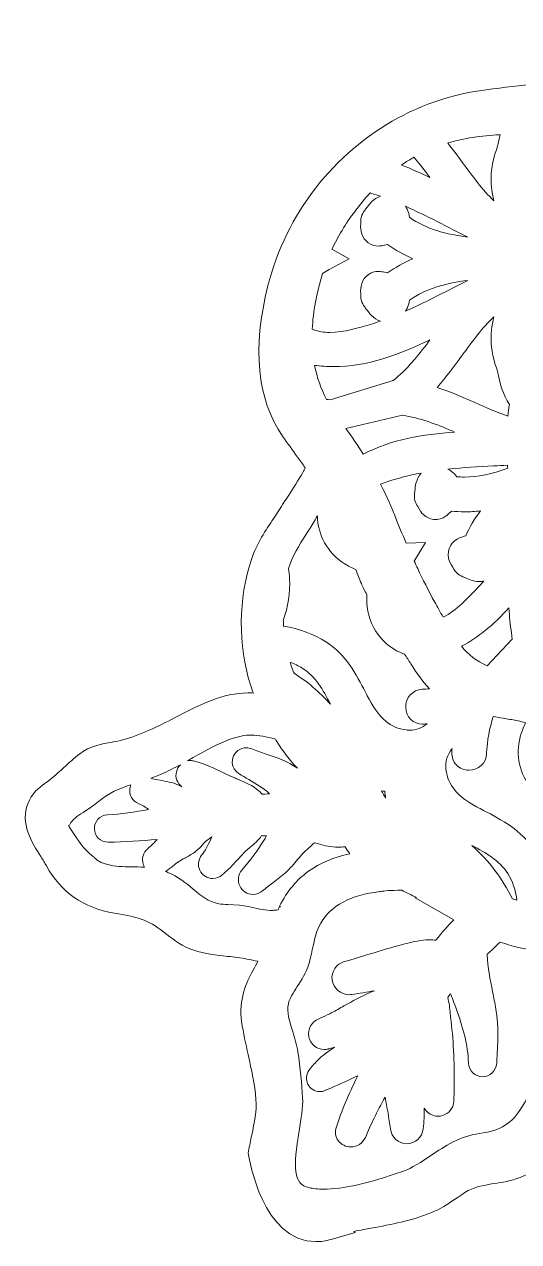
# Model space of a CAD drawing. Extents: x 28 to 2067, y -2033 to -35.
# Drawn here: x 865.8 to 985.3, y -2027.2 to -1732.8 of the extents above; entities that cross this region are included whole.
import ezdxf

# ---------------------------------------------------------------- set-up
doc = ezdxf.new("R2010")
doc.units = 0
doc.header["$MEASUREMENT"] = 0
doc.layers.add('Layer 1', color=7, linetype='Continuous', lineweight=0)

msp = doc.modelspace()

# ---------------------------------------------------------------- linework, layer by layer
at = {"layer": 'Layer 1'}
for points, knots in [([(936.28, -2027.22), (923.34, -2027.22), (920.13, -2007.11), (920, -2006.25), (920, -2006.25), (919.93, -2005.78), (919.93, -2005.78), (919.93, -2005.78), (920.01, -2005.31), (920.01, -2005.31), (920.22, -2004.03), (920.49, -2002.74), (920.75, -2001.49), (921.39, -1998.4), (921.99, -1995.47), (921.78, -1992.82), (921.49, -1989.17), (920.72, -1985.68), (919.9, -1981.99), (919.33, -1979.4), (918.73, -1976.73), (918.32, -1974), (917.55, -1968.74), (919.41, -1964.6), (921.12, -1961.57), (921.52, -1960.85), (921.89, -1960.12), (922.23, -1959.37), (921.38, -1959.24), (920.51, -1959.06), (919.61, -1958.86), (918.16, -1958.56), (916.56, -1958.39), (914.88, -1958.21), (912.19, -1957.92), (909.41, -1957.62), (906.76, -1956.74), (903.95, -1955.8), (902.15, -1954.4), (900.25, -1952.92), (900.25, -1952.92), (899.5, -1952.34), (899.5, -1952.34), (895.58, -1949.3), (892.84, -1948.61), (887.54, -1947.75), (880.09, -1946.53), (874.57, -1942.69), (871.14, -1936.34), (870.76, -1935.65), (870.27, -1934.88), (869.75, -1934.06), (868.66, -1932.35), (867.42, -1930.41), (866.68, -1928.31), (865.8, -1925.86), (865.77, -1923.51), (866.6, -1921.35), (867.59, -1918.69), (869.26, -1917.47), (870.74, -1916.4), (870.99, -1916.22), (871.24, -1916.03), (871.51, -1915.83), (872.76, -1914.89), (873.95, -1913.79), (875.22, -1912.63), (876.47, -1911.47), (877.77, -1910.28), (879.16, -1909.22), (881.64, -1907.32), (884.49, -1906.82), (886.99, -1906.38), (887.92, -1906.21), (888.79, -1906.06), (889.6, -1905.85), (893.97, -1904.68), (898.11, -1902.56), (902.12, -1900.52), (902.12, -1900.52), (903.35, -1899.89), (903.35, -1899.89), (908.26, -1897.35), (913.84, -1894.48), (919.83, -1894.48), (920.27, -1894.48), (920.71, -1894.5), (921.15, -1894.53), (920.9, -1893.86), (920.67, -1893.2), (920.46, -1892.54), (917.42, -1883.12), (917.5, -1871.49), (920.67, -1862.2), (922.03, -1858.27), (924.1, -1855.19), (926.1, -1852.2), (926.91, -1851), (927.75, -1849.75), (928.52, -1848.47), (928.86, -1847.94), (929.26, -1847.32), (929.71, -1846.63), (930.74, -1845.05), (932.03, -1843.08), (933.11, -1841.14), (933.33, -1840.75), (933.53, -1840.39), (933.71, -1840.05), (933.09, -1839.18), (932.46, -1838.31), (931.83, -1837.44), (930.62, -1835.77), (929.41, -1834.1), (928.22, -1832.39), (922.04, -1823.4), (920.85, -1811.15), (924.69, -1795.97), (929.1, -1778.64), (940.57, -1763.85), (956.18, -1755.41), (962.36, -1752.06), (968.98, -1749.85), (975.85, -1748.84), (984.63, -1747.56), (992.18, -1746.93), (998.94, -1746.93), (1004.38, -1746.93), (1009.27, -1747.35), (1013.47, -1748.19), (1015.44, -1748.58), (1017.45, -1748.96), (1019.5, -1749.34), (1020.49, -1749.53), (1021.48, -1749.72), (1022.48, -1749.91), (1023.71, -1749.14), (1024.94, -1748.37), (1026.18, -1747.59), (1036.8, -1740.92), (1047.77, -1734.02), (1060.94, -1733.3), (1060.94, -1733.3), (1061.97, -1733.24), (1061.97, -1733.24), (1066.13, -1733.01), (1070.44, -1732.78), (1074.77, -1732.78), (1086.23, -1732.78), (1094.55, -1734.47), (1101.77, -1738.25), (1112.38, -1743.83), (1118.37, -1754.37), (1119.6, -1769.6), (1132.9, -1772.05), (1148.95, -1777.14), (1158.9, -1793.14), (1160.75, -1796.11), (1162.79, -1799.16), (1164.77, -1802.1), (1173.6, -1815.25), (1182.73, -1828.85), (1181.99, -1845.83), (1181.26, -1862.21), (1177.84, -1885.88), (1165.66, -1905.91), (1165.7, -1906.36), (1165.68, -1906.82), (1165.58, -1907.29), (1165.28, -1908.68), (1164.94, -1910.07), (1164.56, -1911.5), (1169.82, -1911.78), (1175.38, -1913.78), (1180.74, -1917.33), (1182.66, -1918.6), (1184.77, -1919.68), (1187.02, -1920.82), (1192.67, -1923.71), (1198.53, -1926.7), (1201.63, -1933.04), (1204.29, -1938.48), (1205.76, -1942.66), (1206.88, -1947.94), (1207.46, -1950.58), (1208.58, -1952.89), (1209.76, -1955.33), (1210.3, -1956.44), (1210.86, -1957.6), (1211.39, -1958.82), (1212.99, -1962.5), (1213.17, -1966.05), (1213.35, -1969.49), (1213.4, -1970.3), (1213.44, -1971.12), (1213.5, -1971.95), (1213.55, -1972.66), (1213.62, -1973.37), (1213.69, -1974.09), (1214.02, -1977.45), (1214.4, -1981.25), (1212.98, -1984.83), (1211.8, -1987.82), (1209.06, -1991.4), (1202.74, -1991.4), (1202.74, -1991.4), (1202.74, -1991.4), (1202.74, -1991.4), (1200.21, -1991.4), (1197.57, -1990.85), (1195.25, -1990.37), (1195.25, -1990.37), (1194.34, -1990.18), (1194.34, -1990.18), (1191.28, -1989.57), (1188.81, -1988.26), (1186.64, -1987.1), (1184.16, -1985.78), (1182.02, -1984.65), (1179.16, -1984.44), (1172.63, -1983.96), (1168.22, -1983.26), (1162.24, -1980.72), (1159.51, -1979.57), (1157.02, -1978.22), (1154.61, -1976.91), (1153.57, -1976.34), (1152.52, -1975.77), (1151.44, -1975.21), (1149.9, -1974.42), (1148.54, -1974.38), (1146.81, -1974.34), (1145.19, -1974.29), (1143.35, -1974.24), (1141.25, -1973.53), (1139.4, -1972.92), (1137.92, -1971.93), (1136.8, -1970.57), (1136.76, -1970.64), (1136.72, -1970.71), (1136.68, -1970.78), (1134.2, -1975.16), (1130.54, -1980.57), (1124.18, -1983.55), (1117.73, -1986.54), (1110.34, -1988.06), (1102.21, -1988.06), (1099.62, -1988.06), (1096.94, -1987.9), (1094.24, -1987.59), (1093.06, -1987.45), (1091.9, -1987.3), (1090.75, -1987.15), (1087.13, -1986.67), (1083.71, -1986.22), (1080.22, -1986.22), (1079.68, -1986.22), (1079.13, -1986.23), (1078.58, -1986.26), (1076.88, -1986.33), (1075.13, -1986.48), (1073.42, -1986.61), (1070.75, -1986.83), (1067.98, -1987.05), (1065.2, -1987.05), (1063.71, -1987.05), (1062.33, -1986.99), (1061.01, -1986.86), (1055.19, -1986.26), (1049.32, -1985.36), (1044.27, -1984.56), (1044.27, -1984.56), (1022.23, -1982.16), (1022.23, -1982.16), (1022.23, -1982.16), (1022.23, -1981.27), (1022.23, -1981.27), (1018.7, -1980.5), (1015.58, -1979.43), (1012.81, -1978.03), (1010.8, -1984.8), (1006.49, -1990.19), (1002.91, -1993.74), (1000.65, -1995.97), (998.97, -1998.32), (997.18, -2000.8), (996.09, -2002.31), (994.97, -2003.87), (993.67, -2005.47), (990.3, -2009.64), (987.13, -2011.66), (982.39, -2012.66), (981.33, -2012.87), (980.32, -2013.03), (979.34, -2013.19), (976.6, -2013.63), (974.44, -2013.97), (972.3, -2015.34), (971.67, -2015.75), (971.06, -2016.17), (970.46, -2016.58), (968.78, -2017.73), (967.04, -2018.91), (964.97, -2019.86), (960.27, -2021.97), (955.37, -2022.88), (950.63, -2023.77), (950.63, -2023.77), (949.17, -2024.04), (949.17, -2024.04), (949.17, -2024.04), (947.84, -2024.3), (947.84, -2024.3), (947.06, -2024.45), (946.26, -2024.6), (945.43, -2024.76), (945.43, -2024.76), (945.79, -2025.02), (945.79, -2025.02), (945.79, -2025.02), (939.94, -2026.69), (939.94, -2026.69), (938.7, -2027.04), (937.47, -2027.22), (936.28, -2027.22)], [0, 0, 0, 0, 1, 1, 1, 2, 2, 2, 3, 3, 3, 4, 4, 4, 5, 5, 5, 6, 6, 6, 7, 7, 7, 8, 8, 8, 9, 9, 9, 10, 10, 10, 11, 11, 11, 12, 12, 12, 13, 13, 13, 14, 14, 14, 15, 15, 15, 16, 16, 16, 17, 17, 17, 18, 18, 18, 19, 19, 19, 20, 20, 20, 21, 21, 21, 22, 22, 22, 23, 23, 23, 24, 24, 24, 25, 25, 25, 26, 26, 26, 27, 27, 27, 28, 28, 28, 29, 29, 29, 30, 30, 30, 31, 31, 31, 32, 32, 32, 33, 33, 33, 34, 34, 34, 35, 35, 35, 36, 36, 36, 37, 37, 37, 38, 38, 38, 39, 39, 39, 40, 40, 40, 41, 41, 41, 42, 42, 42, 43, 43, 43, 44, 44, 44, 45, 45, 45, 46, 46, 46, 47, 47, 47, 48, 48, 48, 49, 49, 49, 50, 50, 50, 51, 51, 51, 52, 52, 52, 53, 53, 53, 54, 54, 54, 55, 55, 55, 56, 56, 56, 57, 57, 57, 58, 58, 58, 59, 59, 59, 60, 60, 60, 61, 61, 61, 62, 62, 62, 63, 63, 63, 64, 64, 64, 65, 65, 65, 66, 66, 66, 67, 67, 67, 68, 68, 68, 69, 69, 69, 70, 70, 70, 71, 71, 71, 72, 72, 72, 73, 73, 73, 74, 74, 74, 75, 75, 75, 76, 76, 76, 77, 77, 77, 78, 78, 78, 79, 79, 79, 80, 80, 80, 81, 81, 81, 82, 82, 82, 83, 83, 83, 84, 84, 84, 85, 85, 85, 86, 86, 86, 87, 87, 87, 88, 88, 88, 89, 89, 89, 90, 90, 90, 91, 91, 91, 92, 92, 92, 93, 93, 93, 94, 94, 94, 95, 95, 95, 96, 96, 96, 97, 97, 97, 98, 98, 98, 99, 99, 99, 100, 100, 100, 101, 101, 101, 102, 102, 102, 103, 103, 103, 104, 104, 104, 105, 105, 105, 106, 106, 106, 107, 107, 107, 108, 108, 108, 108]), ([(968.17, -1761.47), (969.38, -1763), (970.53, -1764.57), (971.65, -1766.11), (974.15, -1769.51), (976.56, -1772.81), (979.32, -1775.45), (978.18, -1771.12), (978.48, -1766.65), (980.23, -1762.28), (980.37, -1761.32), (980.56, -1760.38), (980.81, -1759.47), (976.29, -1759.75), (972.16, -1760.3), (968.17, -1761.47)], [0, 0, 0, 0, 1, 1, 1, 2, 2, 2, 3, 3, 3, 4, 4, 4, 5, 5, 5, 5]), ([(956.99, -1766.82), (959.31, -1767.72), (961.6, -1768.74), (963.86, -1769.83), (963.86, -1769.83), (963.44, -1769.27), (963.44, -1769.27), (962.15, -1767.56), (961.03, -1766.16), (959.97, -1764.93), (959.51, -1765.18), (959.07, -1765.45), (958.63, -1765.73), (958.08, -1766.08), (957.53, -1766.44), (956.99, -1766.82)], [0, 0, 0, 0, 1, 1, 1, 2, 2, 2, 3, 3, 3, 4, 4, 4, 5, 5, 5, 5]), ([(935.39, -1806.51), (935.52, -1806.57), (935.67, -1806.62), (935.81, -1806.68), (936.94, -1807.09), (938.19, -1807.3), (939.65, -1807.3), (943.07, -1807.3), (946.9, -1806.13), (949.7, -1805.28), (950.44, -1805.06), (951.18, -1804.81), (951.92, -1804.56), (950.13, -1804.03), (949.03, -1802.48), (948.39, -1801.57), (948.28, -1801.41), (948.17, -1801.27), (948.07, -1801.14), (947.33, -1800.2), (947, -1799.06), (947.13, -1797.94), (947.05, -1797.08), (947.13, -1796.26), (947.37, -1795.5), (947.94, -1793.7), (949.53, -1792.54), (951.43, -1792.54), (951.69, -1792.54), (951.96, -1792.56), (952.23, -1792.61), (952.65, -1792.68), (953.12, -1792.78), (953.63, -1792.92), (955.48, -1791.57), (957.51, -1790.42), (959.75, -1789.47), (957.51, -1788.52), (955.48, -1787.37), (953.63, -1786.02), (953.12, -1786.16), (952.65, -1786.26), (952.23, -1786.33), (951.96, -1786.38), (951.69, -1786.4), (951.43, -1786.4), (949.53, -1786.4), (947.94, -1785.24), (947.37, -1783.44), (947.13, -1782.68), (947.05, -1781.86), (947.13, -1781), (947, -1779.89), (947.33, -1778.74), (948.07, -1777.8), (948.17, -1777.68), (948.28, -1777.53), (948.39, -1777.37), (949.03, -1776.46), (950.13, -1774.91), (951.92, -1774.38), (951.18, -1774.13), (950.44, -1773.89), (949.7, -1773.66), (949.6, -1773.63), (949.49, -1773.6), (949.39, -1773.56), (946.84, -1776.33), (944.51, -1779.44), (942.59, -1782.63), (941.69, -1784.13), (940.88, -1785.66), (940.16, -1787.19), (940.16, -1787.19), (944.36, -1789.47), (944.36, -1789.47), (944.36, -1789.47), (939.51, -1792.11), (939.51, -1792.11), (938.96, -1792.41), (938.42, -1792.72), (937.89, -1793.04), (936.43, -1797.81), (935.59, -1802.32), (935.39, -1806.51)], [0, 0, 0, 0, 1, 1, 1, 2, 2, 2, 3, 3, 3, 4, 4, 4, 5, 5, 5, 6, 6, 6, 7, 7, 7, 8, 8, 8, 9, 9, 9, 10, 10, 10, 11, 11, 11, 12, 12, 12, 13, 13, 13, 14, 14, 14, 15, 15, 15, 16, 16, 16, 17, 17, 17, 18, 18, 18, 19, 19, 19, 20, 20, 20, 21, 21, 21, 22, 22, 22, 23, 23, 23, 24, 24, 24, 25, 25, 25, 26, 26, 26, 27, 27, 27, 28, 28, 28, 28]), ([(958.89, -1779.44), (962.92, -1782.28), (967.9, -1783.62), (973, -1784.22), (971.29, -1783.37), (969.6, -1782.51), (967.92, -1781.65), (964.66, -1779.99), (961.34, -1778.3), (957.95, -1776.79), (958.14, -1777.08), (958.31, -1777.38), (958.44, -1777.71), (958.68, -1778.27), (958.83, -1778.85), (958.89, -1779.44)], [0, 0, 0, 0, 1, 1, 1, 2, 2, 2, 3, 3, 3, 4, 4, 4, 5, 5, 5, 5]), ([(958.89, -1799.5), (958.83, -1800.09), (958.68, -1800.68), (958.44, -1801.24), (958.31, -1801.56), (958.14, -1801.86), (957.95, -1802.15), (961.34, -1800.65), (964.66, -1798.95), (967.92, -1797.29), (969.6, -1796.43), (971.29, -1795.57), (973, -1794.73), (967.89, -1795.33), (962.92, -1796.66), (958.89, -1799.5)], [0, 0, 0, 0, 1, 1, 1, 2, 2, 2, 3, 3, 3, 4, 4, 4, 5, 5, 5, 5]), ([(965.59, -1820.58), (968.71, -1821.62), (971.75, -1822.96), (974.72, -1824.27), (977.45, -1825.47), (980.07, -1826.62), (982.67, -1827.52), (982.78, -1826.61), (982.91, -1825.69), (983.07, -1824.74), (981.61, -1822.33), (980.66, -1819.62), (980.23, -1816.66), (978.48, -1812.29), (978.18, -1807.83), (979.31, -1803.49), (976.57, -1806.13), (974.15, -1809.43), (971.66, -1812.83), (969.74, -1815.45), (967.77, -1818.13), (965.59, -1820.58)], [0, 0, 0, 0, 1, 1, 1, 2, 2, 2, 3, 3, 3, 4, 4, 4, 5, 5, 5, 6, 6, 6, 7, 7, 7, 7]), ([(938.86, -1823.52), (939.14, -1823.54), (939.42, -1823.56), (939.69, -1823.57), (939.69, -1823.57), (954.96, -1818.94), (954.96, -1818.94), (958.25, -1816.32), (961.09, -1812.79), (963.44, -1809.67), (963.44, -1809.67), (963.86, -1809.11), (963.86, -1809.11), (956.45, -1812.68), (948.76, -1815.56), (940.47, -1815.56), (938.96, -1815.56), (937.45, -1815.46), (935.96, -1815.27), (936.54, -1818.19), (937.51, -1820.95), (938.86, -1823.52)], [0, 0, 0, 0, 1, 1, 1, 2, 2, 2, 3, 3, 3, 4, 4, 4, 5, 5, 5, 6, 6, 6, 7, 7, 7, 7]), ([(943.54, -1830.51), (945.07, -1832.64), (946.45, -1834.71), (947.74, -1836.74), (954.56, -1833.19), (962.15, -1831.96), (969.83, -1831.39), (969.83, -1831.39), (969.19, -1831.11), (969.19, -1831.11), (965.58, -1829.58), (961.37, -1827.95), (957.21, -1827.32), (957.21, -1827.32), (943.54, -1830.51), (943.54, -1830.51)], [0, 0, 0, 0, 1, 1, 1, 2, 2, 2, 3, 3, 3, 4, 4, 4, 5, 5, 5, 5]), ([(970.33, -1842.19), (970.95, -1842.25), (971.58, -1842.28), (972.22, -1842.28), (975.43, -1842.28), (978.86, -1841.58), (982.7, -1840.15), (982.66, -1839.9), (982.63, -1839.66), (982.59, -1839.42), (981.48, -1839.48), (980.37, -1839.54), (979.26, -1839.59), (975.61, -1839.78), (971.88, -1839.98), (968.19, -1840.37), (968.5, -1840.52), (968.8, -1840.7), (969.08, -1840.91), (969.56, -1841.28), (969.98, -1841.71), (970.33, -1842.19)], [0, 0, 0, 0, 1, 1, 1, 2, 2, 2, 3, 3, 3, 4, 4, 4, 5, 5, 5, 6, 6, 6, 7, 7, 7, 7]), ([(960.03, -1862.61), (960.31, -1863.22), (960.6, -1863.83), (960.89, -1864.43), (962.11, -1867.04), (963.46, -1869.68), (965, -1872.52), (965.63, -1873.68), (966.32, -1874.9), (967.08, -1876.21), (970.25, -1874.55), (973.1, -1871.5), (975.29, -1869.17), (975.81, -1868.61), (976.33, -1868.03), (976.86, -1867.43), (976.49, -1867.51), (976.12, -1867.56), (975.73, -1867.56), (974.36, -1867.56), (973.17, -1867.01), (972.29, -1866.61), (972.12, -1866.53), (971.96, -1866.45), (971.81, -1866.39), (970.7, -1865.95), (969.84, -1865.13), (969.39, -1864.1), (968.89, -1863.39), (968.55, -1862.64), (968.38, -1861.86), (967.91, -1859.73), (969.05, -1857.7), (971.14, -1856.93), (971.54, -1856.78), (972, -1856.63), (972.51, -1856.49), (973.44, -1854.4), (974.62, -1852.39), (976.1, -1850.45), (974.78, -1850.61), (973.48, -1850.69), (972.2, -1850.69), (971.15, -1850.69), (970.1, -1850.64), (969.07, -1850.52), (968.7, -1850.9), (968.33, -1851.22), (968, -1851.49), (967.2, -1852.17), (966.2, -1852.54), (965.19, -1852.54), (964.15, -1852.54), (963.14, -1852.14), (962.35, -1851.42), (961.77, -1850.89), (961.28, -1850.21), (960.92, -1849.43), (960.26, -1848.53), (959.97, -1847.37), (960.14, -1846.18), (960.17, -1846.02), (960.18, -1845.84), (960.2, -1845.65), (960.3, -1844.6), (960.48, -1842.66), (961.76, -1841.3), (961, -1841.45), (960.24, -1841.61), (959.48, -1841.78), (956.8, -1842.41), (954.2, -1843.06), (951.91, -1844.02), (952.77, -1845.67), (953.54, -1847.28), (954.25, -1848.9), (954.25, -1848.9), (954.65, -1849.84), (954.65, -1849.84), (954.93, -1850.51), (955.21, -1851.19), (955.48, -1851.86), (956.33, -1854.05), (957.19, -1856.16), (958.1, -1858.27), (958.1, -1858.27), (962.75, -1858.15), (962.75, -1858.15), (962.75, -1858.15), (960.03, -1862.61), (960.03, -1862.61)], [0, 0, 0, 0, 1, 1, 1, 2, 2, 2, 3, 3, 3, 4, 4, 4, 5, 5, 5, 6, 6, 6, 7, 7, 7, 8, 8, 8, 9, 9, 9, 10, 10, 10, 11, 11, 11, 12, 12, 12, 13, 13, 13, 14, 14, 14, 15, 15, 15, 16, 16, 16, 17, 17, 17, 18, 18, 18, 19, 19, 19, 20, 20, 20, 21, 21, 21, 22, 22, 22, 23, 23, 23, 24, 24, 24, 25, 25, 25, 26, 26, 26, 27, 27, 27, 28, 28, 28, 29, 29, 29, 30, 30, 30, 30]), ([(928.47, -1878.35), (932.27, -1878.98), (935.67, -1880.25), (938.82, -1882.23), (943.5, -1885.17), (946.03, -1890.05), (948.26, -1894.35), (948.56, -1894.92), (948.85, -1895.48), (949.14, -1896.03), (951.64, -1900.73), (954.33, -1902.95), (958.13, -1903.46), (958.42, -1903.5), (958.7, -1903.52), (958.98, -1903.52), (960.56, -1903.52), (961.99, -1902.91), (963.2, -1901.98), (962.89, -1902), (962.59, -1902.02), (962.29, -1902.03), (962.29, -1902.03), (962.07, -1902.04), (962.07, -1902.04), (959.8, -1902.04), (958.04, -1900.3), (957.99, -1898), (957.93, -1895.66), (959.7, -1893.73), (962.01, -1893.62), (962.59, -1893.59), (963.17, -1893.55), (963.74, -1893.5), (961.92, -1891.63), (960.55, -1889.51), (959.22, -1887.44), (958.73, -1886.67), (958.23, -1885.9), (957.71, -1885.14), (957.71, -1885.14), (957.7, -1885.13), (957.7, -1885.13), (952.43, -1883.22), (948.82, -1878.32), (948.58, -1872.6), (948.55, -1872), (948.55, -1871.39), (948.58, -1870.77), (948.07, -1869.77), (947.65, -1868.88), (947.27, -1868.01), (946.8, -1866.87), (946.35, -1865.77), (945.92, -1864.67), (944.95, -1864.25), (944.04, -1863.77), (943.15, -1863.2), (939.02, -1860.58), (936.72, -1856.2), (936.64, -1851.69), (935.95, -1852.93), (935.23, -1854.09), (934.65, -1854.99), (934.65, -1854.99), (933.94, -1856.1), (933.94, -1856.1), (932.2, -1858.82), (930.55, -1861.39), (929.65, -1864.37), (929.81, -1865.21), (929.9, -1866.02), (929.93, -1866.83), (930.06, -1870.29), (929.55, -1873.61), (928.39, -1876.97), (928.41, -1877.44), (928.44, -1877.9), (928.47, -1878.35)], [0, 0, 0, 0, 1, 1, 1, 2, 2, 2, 3, 3, 3, 4, 4, 4, 5, 5, 5, 6, 6, 6, 7, 7, 7, 8, 8, 8, 9, 9, 9, 10, 10, 10, 11, 11, 11, 12, 12, 12, 13, 13, 13, 14, 14, 14, 15, 15, 15, 16, 16, 16, 17, 17, 17, 18, 18, 18, 19, 19, 19, 20, 20, 20, 21, 21, 21, 22, 22, 22, 23, 23, 23, 24, 24, 24, 25, 25, 25, 26, 26, 26, 26]), ([(971.49, -1883.2), (973.19, -1885.3), (975.08, -1886.73), (977.7, -1887.94), (977.7, -1887.94), (983.77, -1881.47), (983.77, -1881.47), (983.77, -1881.47), (983.69, -1880.88), (983.69, -1880.88), (983.64, -1880.59), (983.6, -1880.31), (983.57, -1880.01), (983.28, -1878.06), (983.08, -1876.06), (982.95, -1873.9), (979.28, -1878.01), (975.57, -1881.02), (971.49, -1883.2)], [0, 0, 0, 0, 1, 1, 1, 2, 2, 2, 3, 3, 3, 4, 4, 4, 5, 5, 5, 6, 6, 6, 6]), ([(930.98, -1889.7), (934.18, -1891.74), (937.06, -1894.18), (939.79, -1897.2), (937.97, -1893.75), (936.2, -1890.52), (932.99, -1888.51), (932.08, -1887.93), (931.11, -1887.47), (930.06, -1887.1), (930.24, -1887.69), (930.42, -1888.24), (930.62, -1888.78), (930.73, -1889.07), (930.85, -1889.38), (930.98, -1889.7)], [0, 0, 0, 0, 1, 1, 1, 2, 2, 2, 3, 3, 3, 4, 4, 4, 5, 5, 5, 5]), ([(1014.97, -1944.79), (1016.68, -1944.96), (1018.15, -1945.08), (1019.69, -1945.08), (1020.49, -1945.08), (1021.25, -1945.05), (1021.98, -1944.97), (1024.16, -1944.78), (1026.3, -1944.63), (1028.44, -1944.51), (1028.41, -1944.43), (1028.38, -1944.35), (1028.36, -1944.27), (1027.82, -1942.45), (1028.53, -1940.54), (1030.12, -1939.52), (1031.44, -1938.67), (1032.68, -1937.75), (1033.84, -1936.77), (1031.2, -1935.37), (1028.97, -1933.92), (1027.11, -1932.4), (1024.9, -1933.79), (1022.35, -1934.54), (1019.71, -1934.54), (1014.95, -1934.54), (1010.57, -1932.1), (1007.98, -1928.03), (1006.76, -1926.12), (1005.88, -1924.05), (1005.32, -1921.78), (1003.36, -1922.34), (1001.43, -1922.62), (999.47, -1922.62), (999.17, -1922.62), (998.88, -1922.61), (998.58, -1922.6), (993.98, -1922.41), (989.93, -1920.12), (987.46, -1916.33), (984.96, -1912.51), (984.51, -1907.83), (986.2, -1903.51), (986.44, -1902.9), (986.69, -1902.31), (986.96, -1901.71), (986.8, -1901.67), (986.64, -1901.63), (986.49, -1901.59), (985.89, -1901.44), (985.31, -1901.28), (984.75, -1901.17), (983.72, -1900.98), (982.64, -1900.79), (981.54, -1900.61), (980.76, -1900.48), (979.96, -1900.34), (979.16, -1900.2), (978.25, -1903.02), (977.71, -1906.02), (977.56, -1909.17), (977.44, -1911.46), (975.61, -1913.19), (973.29, -1913.19), (972.13, -1913.19), (971.02, -1912.73), (970.25, -1911.92), (969.48, -1911.12), (969.09, -1910.04), (969.15, -1908.89), (969.16, -1908.57), (969.18, -1908.26), (969.2, -1907.95), (968.1, -1909.37), (967.46, -1911.1), (967.72, -1913.05), (968.23, -1916.85), (970.45, -1919.54), (975.15, -1922.04), (975.7, -1922.33), (976.26, -1922.62), (976.83, -1922.92), (981.13, -1925.15), (986.01, -1927.68), (988.95, -1932.35), (991.02, -1935.66), (992.33, -1939.25), (992.92, -1943.25), (996.35, -1941.89), (999.78, -1941.23), (1003.32, -1941.23), (1003.66, -1941.23), (1004, -1941.23), (1004.35, -1941.25), (1008.48, -1941.4), (1012.15, -1943.15), (1014.97, -1944.79)], [0, 0, 0, 0, 1, 1, 1, 2, 2, 2, 3, 3, 3, 4, 4, 4, 5, 5, 5, 6, 6, 6, 7, 7, 7, 8, 8, 8, 9, 9, 9, 10, 10, 10, 11, 11, 11, 12, 12, 12, 13, 13, 13, 14, 14, 14, 15, 15, 15, 16, 16, 16, 17, 17, 17, 18, 18, 18, 19, 19, 19, 20, 20, 20, 21, 21, 21, 22, 22, 22, 23, 23, 23, 24, 24, 24, 25, 25, 25, 26, 26, 26, 27, 27, 27, 28, 28, 28, 29, 29, 29, 30, 30, 30, 31, 31, 31, 32, 32, 32, 32]), ([(905.95, -1910.85), (906.26, -1910.85), (906.58, -1910.9), (906.89, -1910.98), (909.45, -1911.66), (911.74, -1912.76), (913.96, -1913.81), (913.96, -1913.81), (914.26, -1913.96), (914.26, -1913.96), (914.94, -1914.28), (915.61, -1914.6), (916.29, -1914.9), (916.64, -1915.06), (917.01, -1915.21), (917.39, -1915.37), (919.07, -1916.08), (920.97, -1916.88), (922.56, -1918.26), (922.83, -1918.5), (923.08, -1918.74), (923.3, -1918.98), (923.3, -1918.98), (924.49, -1918.92), (925.04, -1918.9), (924.99, -1918.85), (924.94, -1918.8), (924.89, -1918.75), (923.58, -1917.51), (921.86, -1916.5), (920.04, -1915.44), (919.22, -1914.95), (918.4, -1914.48), (917.62, -1913.98), (916.36, -1913.2), (915.77, -1911.68), (916.18, -1910.23), (916.6, -1908.77), (917.94, -1907.76), (919.45, -1907.76), (919.9, -1907.76), (920.34, -1907.84), (920.76, -1908.01), (921.86, -1908.49), (923.02, -1908.87), (924.24, -1909.28), (926.8, -1910.13), (929.44, -1911.02), (931.79, -1912.7), (931.79, -1912.7), (931.79, -1912.71), (931.8, -1912.71), (930.04, -1910.74), (928.26, -1908.68), (926.83, -1906.21), (926.73, -1906.05), (926.64, -1905.88), (926.54, -1905.71), (924.2, -1905.05), (922.47, -1904.69), (920.69, -1904.69), (919.05, -1904.69), (917.42, -1905.01), (915.56, -1905.69), (912.49, -1906.8), (909.62, -1908.42), (906.58, -1910.14), (906.11, -1910.41), (905.63, -1910.68), (905.15, -1910.94), (905.41, -1910.88), (905.68, -1910.85), (905.95, -1910.85)], [0, 0, 0, 0, 1, 1, 1, 2, 2, 2, 3, 3, 3, 4, 4, 4, 5, 5, 5, 6, 6, 6, 7, 7, 7, 8, 8, 8, 9, 9, 9, 10, 10, 10, 11, 11, 11, 12, 12, 12, 13, 13, 13, 14, 14, 14, 15, 15, 15, 16, 16, 16, 17, 17, 17, 18, 18, 18, 19, 19, 19, 20, 20, 20, 21, 21, 21, 22, 22, 22, 23, 23, 23, 24, 24, 24, 24]), ([(896.34, -1915.14), (897.01, -1915.34), (897.8, -1915.48), (898.62, -1915.62), (899.97, -1915.85), (901.5, -1916.12), (903.04, -1916.79), (903.32, -1916.91), (903.59, -1917.04), (903.85, -1917.18), (902.72, -1916.33), (902.2, -1914.92), (902.54, -1913.55), (902.71, -1912.88), (903.05, -1912.3), (903.51, -1911.85), (902.05, -1912.64), (900.56, -1913.4), (899.01, -1914.08), (898.1, -1914.48), (897.21, -1914.83), (896.34, -1915.14)], [0, 0, 0, 0, 1, 1, 1, 2, 2, 2, 3, 3, 3, 4, 4, 4, 5, 5, 5, 6, 6, 6, 7, 7, 7, 7]), ([(878.22, -1929.31), (878.31, -1929.45), (878.4, -1929.57), (878.49, -1929.69), (878.64, -1929.9), (878.79, -1930.11), (878.94, -1930.34), (880.02, -1931.93), (881.16, -1933.02), (882.52, -1934.16), (882.52, -1934.16), (882.64, -1934.26), (882.64, -1934.26), (882.64, -1934.26), (882.75, -1934.38), (882.75, -1934.38), (883.46, -1935.11), (884.26, -1935.53), (885.93, -1936.01), (887.67, -1936.51), (889.61, -1936.53), (891.65, -1936.55), (892.68, -1936.56), (893.75, -1936.57), (894.86, -1936.65), (894.72, -1936.43), (894.61, -1936.18), (894.52, -1935.92), (894.07, -1934.56), (894.5, -1933.06), (895.61, -1932.17), (896.43, -1931.49), (897.17, -1930.73), (897.92, -1929.93), (894.02, -1930.24), (890.03, -1930.52), (886.06, -1930.6), (886.06, -1930.6), (886.06, -1930.6), (886.06, -1930.6), (884.19, -1930.6), (882.75, -1929.19), (882.71, -1927.4), (882.66, -1925.59), (884.04, -1924.1), (885.85, -1924), (889.15, -1923.79), (892.5, -1923.28), (895.83, -1922.69), (895.08, -1922.15), (894.24, -1921.63), (893.43, -1921.29), (891.92, -1920.7), (891.03, -1919.13), (891.31, -1917.52), (891.35, -1917.24), (891.44, -1916.97), (891.55, -1916.72), (888.73, -1917.64), (886.2, -1918.64), (883.7, -1920.78), (882.67, -1921.65), (881.58, -1922.35), (880.53, -1923.03), (879.06, -1923.97), (877.68, -1924.85), (877.04, -1925.86), (877.04, -1925.86), (876.67, -1926.45), (876.67, -1926.45), (876.67, -1926.45), (876.45, -1926.59), (876.45, -1926.59), (876.45, -1926.59), (876.63, -1926.87), (876.65, -1926.9), (876.65, -1926.9), (878.22, -1929.31), (878.22, -1929.31)], [0, 0, 0, 0, 1, 1, 1, 2, 2, 2, 3, 3, 3, 4, 4, 4, 5, 5, 5, 6, 6, 6, 7, 7, 7, 8, 8, 8, 9, 9, 9, 10, 10, 10, 11, 11, 11, 12, 12, 12, 13, 13, 13, 14, 14, 14, 15, 15, 15, 16, 16, 16, 17, 17, 17, 18, 18, 18, 19, 19, 19, 20, 20, 20, 21, 21, 21, 22, 22, 22, 23, 23, 23, 24, 24, 24, 25, 25, 25, 26, 26, 26, 26]), ([(952.14, -1918.18), (952.47, -1918.76), (952.8, -1919.34), (953.14, -1919.91), (953.04, -1919.37), (952.96, -1918.82), (952.92, -1918.26), (952.65, -1918.24), (952.39, -1918.21), (952.14, -1918.18)], [0, 0, 0, 0, 1, 1, 1, 2, 2, 2, 3, 3, 3, 3]), ([(917.82, -1945.87), (918.51, -1945.93), (919.21, -1946.03), (919.93, -1946.19), (919.93, -1946.19), (920.66, -1946.35), (920.66, -1946.35), (922.63, -1946.78), (924.19, -1947.12), (925.82, -1947.15), (925.82, -1947.15), (926.05, -1947.05), (926.05, -1947.05), (926.05, -1947.05), (926.54, -1947.06), (926.54, -1947.06), (926.62, -1947.06), (926.87, -1947.01), (927.05, -1946.97), (927.08, -1946.96), (927.12, -1946.96), (927.15, -1946.95), (927.26, -1946.66), (927.38, -1946.39), (927.48, -1946.16), (927.48, -1946.16), (927.74, -1946.27), (927.74, -1946.27), (927.74, -1946.27), (927.47, -1946.08), (927.47, -1946.08), (929.34, -1942.43), (931.57, -1939.75), (934.46, -1937.64), (937.17, -1935.66), (940.65, -1934.19), (944.46, -1933.38), (944.04, -1932.81), (943.67, -1932.25), (943.33, -1931.7), (942.76, -1931.79), (942.2, -1931.83), (941.63, -1931.83), (939.89, -1931.83), (938.39, -1931.41), (936.94, -1931.01), (936.94, -1931.01), (935.9, -1930.73), (935.9, -1930.73), (935.42, -1931.23), (934.9, -1931.69), (934.42, -1932.12), (934.42, -1932.12), (934.07, -1932.44), (934.07, -1932.44), (933.76, -1932.72), (933.46, -1932.99), (933.27, -1933.19), (932.77, -1933.74), (932.32, -1934.27), (931.86, -1934.81), (930.99, -1935.84), (930.09, -1936.9), (928.98, -1937.9), (927.93, -1938.84), (926.87, -1939.64), (925.85, -1940.41), (924.98, -1941.07), (924.15, -1941.69), (923.38, -1942.35), (922.75, -1942.91), (921.92, -1943.23), (921.06, -1943.23), (919.69, -1943.23), (918.43, -1942.42), (917.86, -1941.17), (917.27, -1939.91), (917.47, -1938.46), (918.38, -1937.39), (920.35, -1935.07), (922.23, -1932.49), (923.97, -1929.73), (924.11, -1929.51), (924.24, -1929.3), (924.37, -1929.09), (923.97, -1929.07), (923.57, -1929.04), (923.15, -1929.02), (922.35, -1930.19), (921.29, -1931.06), (920.42, -1931.77), (920.01, -1932.1), (919.62, -1932.42), (919.31, -1932.72), (919.31, -1932.72), (919.17, -1932.87), (919.17, -1932.87), (919.17, -1932.87), (919.14, -1932.88), (919.14, -1932.88), (918.77, -1933.28), (918.4, -1933.69), (918.03, -1934.09), (917.62, -1934.55), (917.2, -1935), (916.78, -1935.45), (915.6, -1936.73), (914.62, -1937.69), (913.62, -1938.53), (912.98, -1939.08), (912.18, -1939.39), (911.34, -1939.39), (910.01, -1939.39), (908.78, -1938.6), (908.21, -1937.39), (907.64, -1936.16), (907.82, -1934.74), (908.7, -1933.68), (909.15, -1933.13), (909.57, -1932.47), (910.09, -1931.48), (910.42, -1930.82), (910.76, -1930.08), (911.1, -1929.34), (911.1, -1929.33), (911.1, -1929.33), (911.11, -1929.33), (910.8, -1929.56), (910.51, -1929.76), (910.26, -1929.92), (909.86, -1930.19), (909.66, -1930.32), (909.49, -1930.52), (909, -1931.09), (908.55, -1931.58), (908.04, -1932.09), (907.86, -1932.27), (907.64, -1932.45), (907.42, -1932.63), (907.31, -1932.73), (907.16, -1932.86), (906.96, -1933), (906.15, -1933.59), (905.3, -1934.05), (904.56, -1934.45), (904.03, -1934.73), (903.54, -1935), (903.11, -1935.28), (902.67, -1935.58), (902.19, -1935.96), (901.67, -1936.36), (901.12, -1936.8), (900.55, -1937.24), (899.93, -1937.67), (900.11, -1937.74), (900.3, -1937.81), (900.48, -1937.89), (903.01, -1938.95), (904.91, -1940.54), (906.59, -1941.95), (908.58, -1943.6), (910.29, -1945.04), (912.78, -1945.48), (913.45, -1945.59), (914.18, -1945.63), (914.96, -1945.66), (914.96, -1945.66), (917.82, -1945.8), (917.82, -1945.8), (917.82, -1945.8), (917.82, -1945.87), (917.82, -1945.87)], [0, 0, 0, 0, 1, 1, 1, 2, 2, 2, 3, 3, 3, 4, 4, 4, 5, 5, 5, 6, 6, 6, 7, 7, 7, 8, 8, 8, 9, 9, 9, 10, 10, 10, 11, 11, 11, 12, 12, 12, 13, 13, 13, 14, 14, 14, 15, 15, 15, 16, 16, 16, 17, 17, 17, 18, 18, 18, 19, 19, 19, 20, 20, 20, 21, 21, 21, 22, 22, 22, 23, 23, 23, 24, 24, 24, 25, 25, 25, 26, 26, 26, 27, 27, 27, 28, 28, 28, 29, 29, 29, 30, 30, 30, 31, 31, 31, 32, 32, 32, 33, 33, 33, 34, 34, 34, 35, 35, 35, 36, 36, 36, 37, 37, 37, 38, 38, 38, 39, 39, 39, 40, 40, 40, 41, 41, 41, 42, 42, 42, 43, 43, 43, 44, 44, 44, 45, 45, 45, 46, 46, 46, 47, 47, 47, 48, 48, 48, 49, 49, 49, 50, 50, 50, 51, 51, 51, 52, 52, 52, 53, 53, 53, 54, 54, 54, 55, 55, 55, 56, 56, 56, 57, 57, 57, 57]), ([(983.79, -1944.31), (984.17, -1944.39), (984.54, -1944.49), (984.9, -1944.61), (984.56, -1942.15), (983.83, -1940.02), (982.67, -1938.18), (980.66, -1934.98), (977.43, -1933.21), (973.99, -1931.39), (978.24, -1935.24), (981.37, -1939.39), (983.79, -1944.31)], [0, 0, 0, 0, 1, 1, 1, 2, 2, 2, 3, 3, 3, 4, 4, 4, 4]), ([(957.02, -1942.21), (954.44, -1942.23), (952.65, -1942.37), (952, -1942.51), (952, -1942.51), (951.87, -1942.53), (951.87, -1942.53), (951.87, -1942.53), (951.74, -1942.55), (951.74, -1942.55), (944.64, -1943.4), (939.97, -1945.9), (937.46, -1950.18), (936.33, -1952.11), (935.94, -1954), (935.49, -1956.2), (935.23, -1957.44), (934.97, -1958.72), (934.55, -1960.1), (933.92, -1962.18), (932.78, -1963.94), (931.77, -1965.5), (930.83, -1966.94), (929.94, -1968.31), (929.62, -1969.66), (929.16, -1971.63), (929.89, -1973.95), (930.67, -1976.41), (931.15, -1977.97), (931.66, -1979.58), (931.91, -1981.25), (932.5, -1985.31), (932.89, -1989.07), (933.06, -1992.43), (933.18, -1994.73), (932.72, -1997.5), (932.24, -2000.43), (930.79, -2009.23), (930.78, -2013.31), (934.57, -2014.16), (935.61, -2014.4), (936.8, -2014.52), (938.14, -2014.52), (942.82, -2014.52), (949.23, -2013.09), (957.18, -2010.26), (959.61, -2009.4), (961.79, -2007.94), (964.09, -2006.39), (967.51, -2004.09), (971.06, -2001.7), (975.81, -2001.06), (981.05, -2000.35), (983.68, -1998.68), (986.24, -1994.45), (986.56, -1993.93), (986.86, -1993.41), (987.15, -1992.9), (988.43, -1990.7), (989.74, -1988.43), (991.82, -1986.33), (997.59, -1980.44), (1000.55, -1976.4), (1001.45, -1969.86), (1001.33, -1969.17), (1001.31, -1968.46), (1001.4, -1967.78), (1000.62, -1966.66), (999.83, -1965.45), (999.02, -1964.11), (998.29, -1962.91), (997.53, -1961.61), (996.64, -1960.03), (996.46, -1959.69), (996.36, -1959.42), (995.7, -1957.64), (995.7, -1957.64), (995.45, -1956.97), (995.35, -1956.7), (994.13, -1956.84), (993, -1956.91), (991.94, -1956.91), (991.17, -1956.91), (990.42, -1956.88), (989.69, -1956.81), (986.76, -1956.51), (983.84, -1955.83), (980.82, -1954.75), (979.79, -1955.81), (978.74, -1956.76), (977.71, -1957.68), (977.72, -1957.75), (977.72, -1957.82), (977.73, -1957.89), (977.84, -1960.85), (978.41, -1963.75), (979.01, -1966.81), (979.29, -1968.18), (979.56, -1969.56), (979.79, -1970.95), (980.51, -1975.31), (980.28, -1979.22), (980.05, -1983.37), (980.05, -1983.37), (980.01, -1984.08), (980.01, -1984.08), (979.86, -1985.95), (978.39, -1987.32), (976.57, -1987.32), (974.76, -1987.32), (973.26, -1985.89), (973.17, -1984.07), (973.01, -1979.54), (971.94, -1975.7), (970.13, -1970.59), (969.84, -1969.77), (969.49, -1968.92), (969.13, -1968.02), (969.02, -1967.77), (968.92, -1967.51), (968.81, -1967.25), (968.58, -1967.55), (968.36, -1967.85), (968.14, -1968.15), (968.51, -1969.48), (968.64, -1970.85), (968.75, -1971.96), (968.78, -1972.32), (968.81, -1972.66), (968.85, -1972.95), (969.51, -1978.12), (969.79, -1983.61), (969.7, -1989.75), (969.69, -1990.91), (969.68, -1992.04), (969.64, -1993.17), (969.63, -1993.62), (969.53, -1994.07), (969.35, -1994.5), (968.78, -1995.93), (967.38, -1996.87), (965.8, -1996.87), (965.6, -1996.87), (965.4, -1996.86), (965.2, -1996.83), (963.98, -1996.61), (963, -1995.9), (962.46, -1994.93), (962.5, -1996.55), (962.45, -1998.2), (962.25, -1999.9), (961.95, -2002.02), (960.28, -2003.52), (958.25, -2003.52), (956.2, -2003.52), (954.53, -2002), (954.28, -1999.9), (953.96, -1997.34), (953.51, -1994.76), (953, -1992.26), (951.03, -1995.86), (949.52, -1998.97), (948.25, -2001.99), (947.64, -2003.41), (946.26, -2004.32), (944.73, -2004.32), (943.51, -2004.32), (942.37, -2003.75), (941.69, -2002.79), (941, -2001.84), (940.83, -2000.63), (941.22, -1999.48), (942.51, -1995.61), (944.16, -1991.64), (946.28, -1987.33), (946.32, -1987.25), (946.36, -1987.16), (946.4, -1987.08), (944.24, -1988.12), (942.05, -1989.12), (939.86, -1990.06), (939.56, -1990.18), (939.32, -1990.29), (939.08, -1990.39), (938.88, -1990.49), (938.67, -1990.58), (938.46, -1990.67), (938.46, -1990.67), (937.89, -1990.91), (937.89, -1990.91), (937.89, -1990.91), (937.21, -1990.93), (937.21, -1990.93), (936, -1990.93), (934.86, -1990.21), (934.32, -1989.1), (933.8, -1988.03), (933.91, -1986.79), (934.59, -1985.84), (935.22, -1984.95), (935.87, -1984.18), (936.59, -1983.47), (937.88, -1982.17), (939.32, -1981.13), (940.78, -1980.18), (940.43, -1980.28), (940.09, -1980.38), (939.75, -1980.47), (939.6, -1980.52), (939.32, -1980.61), (939.32, -1980.61), (939.32, -1980.61), (939.24, -1980.63), (939.24, -1980.63), (938.92, -1980.71), (938.6, -1980.75), (938.28, -1980.75), (936.45, -1980.75), (934.92, -1979.48), (934.58, -1977.65), (934.23, -1975.79), (935.22, -1974), (936.98, -1973.31), (937.12, -1973.26), (937.22, -1973.21), (937.33, -1973.16), (937.51, -1973.08), (937.68, -1973), (937.86, -1972.93), (938.64, -1972.58), (939.46, -1972.17), (940.15, -1971.82), (941.12, -1971.31), (942.09, -1970.76), (943.07, -1970.21), (945.11, -1969.05), (947.23, -1967.86), (949.53, -1966.9), (949.83, -1966.78), (950.13, -1966.65), (950.44, -1966.52), (948.63, -1966.85), (946.79, -1967.17), (944.94, -1967.43), (944.75, -1967.46), (944.53, -1967.48), (944.33, -1967.48), (942.26, -1967.48), (940.48, -1965.93), (940.2, -1963.87), (939.93, -1961.88), (941.17, -1960.04), (943.14, -1959.49), (945.24, -1958.92), (947.35, -1958.27), (949.4, -1957.63), (952, -1956.82), (954.7, -1955.98), (957.44, -1955.3), (957.44, -1955.3), (958.17, -1955.11), (958.17, -1955.11), (959.83, -1954.69), (961.73, -1954.21), (963.7, -1954.21), (964.26, -1954.21), (964.79, -1954.25), (965.31, -1954.32), (966.73, -1952.46), (968.16, -1950.82), (969.62, -1949.38), (969.62, -1949.38), (960.28, -1944.08), (960.28, -1944.08), (960.28, -1944.08), (960.63, -1944.08), (960.63, -1944.08), (959.44, -1943.43), (958.25, -1942.8), (957.02, -1942.21)], [0, 0, 0, 0, 1, 1, 1, 2, 2, 2, 3, 3, 3, 4, 4, 4, 5, 5, 5, 6, 6, 6, 7, 7, 7, 8, 8, 8, 9, 9, 9, 10, 10, 10, 11, 11, 11, 12, 12, 12, 13, 13, 13, 14, 14, 14, 15, 15, 15, 16, 16, 16, 17, 17, 17, 18, 18, 18, 19, 19, 19, 20, 20, 20, 21, 21, 21, 22, 22, 22, 23, 23, 23, 24, 24, 24, 25, 25, 25, 26, 26, 26, 27, 27, 27, 28, 28, 28, 29, 29, 29, 30, 30, 30, 31, 31, 31, 32, 32, 32, 33, 33, 33, 34, 34, 34, 35, 35, 35, 36, 36, 36, 37, 37, 37, 38, 38, 38, 39, 39, 39, 40, 40, 40, 41, 41, 41, 42, 42, 42, 43, 43, 43, 44, 44, 44, 45, 45, 45, 46, 46, 46, 47, 47, 47, 48, 48, 48, 49, 49, 49, 50, 50, 50, 51, 51, 51, 52, 52, 52, 53, 53, 53, 54, 54, 54, 55, 55, 55, 56, 56, 56, 57, 57, 57, 58, 58, 58, 59, 59, 59, 60, 60, 60, 61, 61, 61, 62, 62, 62, 63, 63, 63, 64, 64, 64, 65, 65, 65, 66, 66, 66, 67, 67, 67, 68, 68, 68, 69, 69, 69, 70, 70, 70, 71, 71, 71, 72, 72, 72, 73, 73, 73, 74, 74, 74, 75, 75, 75, 76, 76, 76, 77, 77, 77, 78, 78, 78, 79, 79, 79, 80, 80, 80, 81, 81, 81, 82, 82, 82, 83, 83, 83, 84, 84, 84, 85, 85, 85, 86, 86, 86, 87, 87, 87, 88, 88, 88, 89, 89, 89, 90, 90, 90, 91, 91, 91, 92, 92, 92, 93, 93, 93, 93])]:
    msp.add_open_spline(points, degree=3, knots=knots, dxfattribs=at)

doc.saveas('drawing.dxf')
